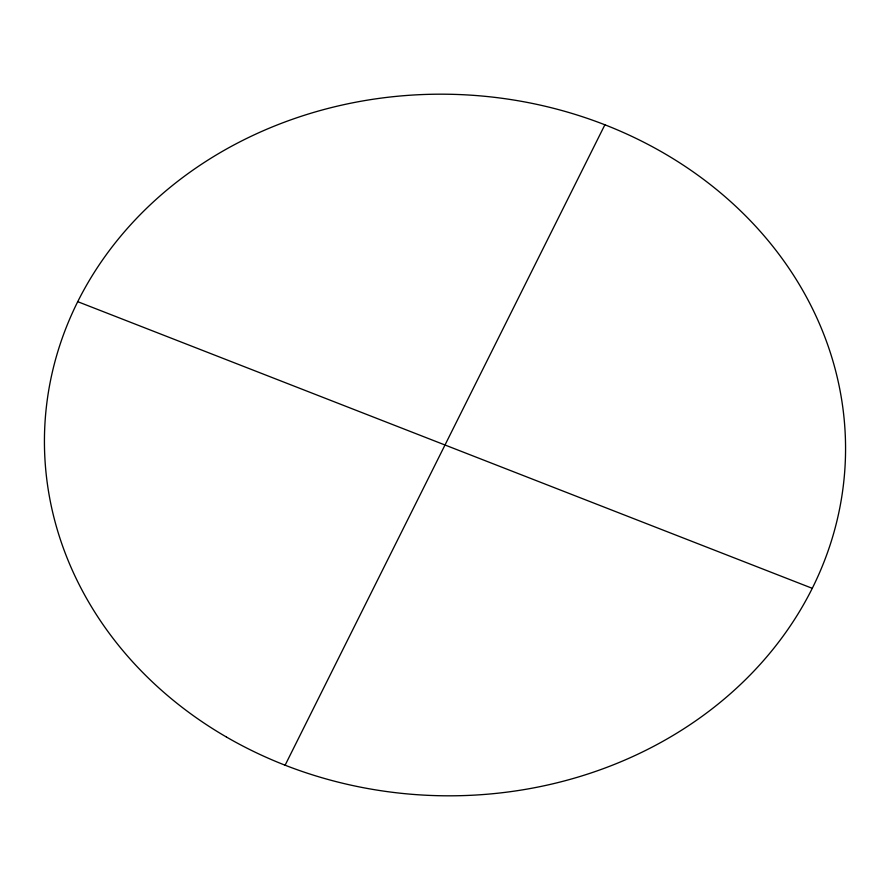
<?xml version="1.0" encoding="UTF-8"?>
<svg xmlns="http://www.w3.org/2000/svg" width="890" height="890" viewBox="0 0 890 890"><rect width="100%" height="100%" fill="white"/><g stroke="black" fill="none" stroke-linecap="round" stroke-linejoin="round"><path stroke-width="1.33" d="M285.111 765.211L604.889 124.789M77.73 301.677L812.27 588.323M226.416 737.009A400.634 350.738 2.2 0 0 844.988 467.384A400.634 350.738 2.2 0 0 263.596 130.608A400.634 350.738 2.2 0 0 226.416 737.009"/></g></svg>
